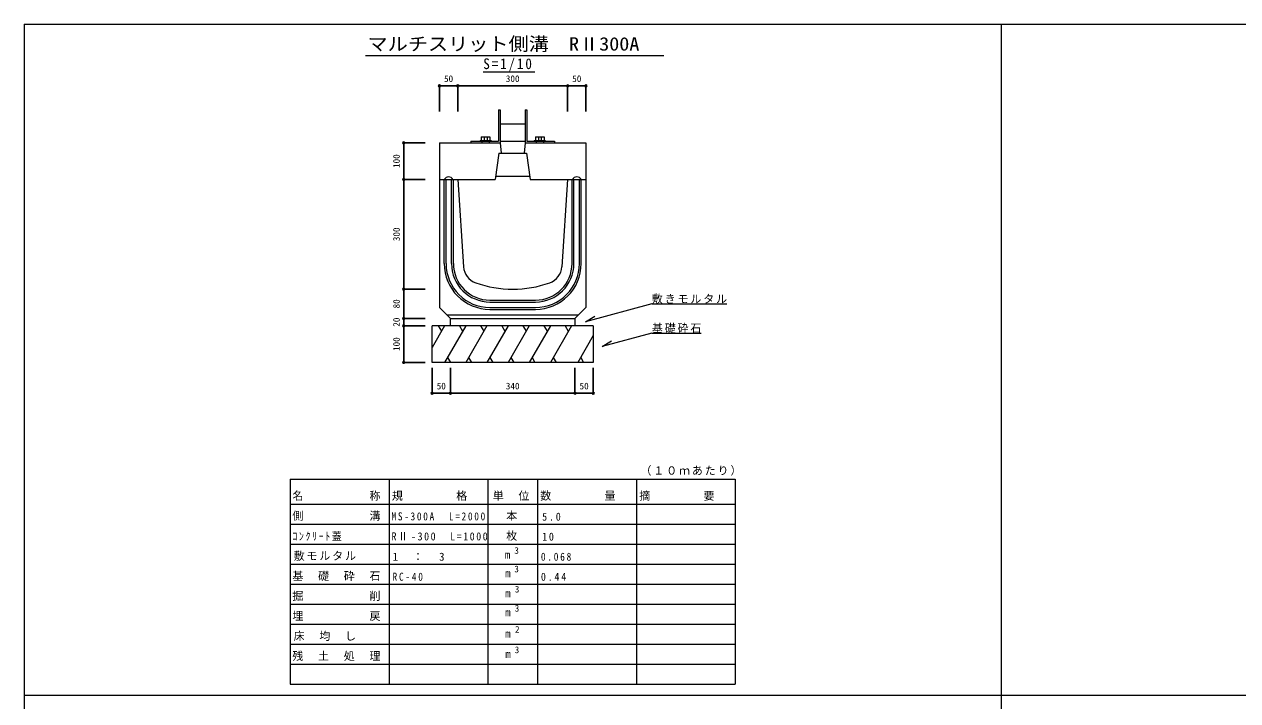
# Model space of a CAD drawing. Units: millimetres at full size, sheet at 1:10. Extents: x -3974 to 4026, y -1792 to 1875.
# Drawn here: x -3974 to -661, y 27 to 1875 of the extents above; entities that cross this region are included whole.
import ezdxf
from ezdxf.enums import TextEntityAlignment as Align

# ---------------------------------------------------------------- set-up
doc = ezdxf.new("R2010")
doc.units = ezdxf.units.MM
doc.header["$LTSCALE"] = 10
doc.header["$PDMODE"] = 32
doc.header["$PDSIZE"] = 5
doc.linetypes.add('DASHED2', pattern=[3, 2, -1])
doc.layers.add('0-0_通り芯', color=7, linetype='Continuous', lineweight=18)
doc.layers.add('0-1_躯体', color=4, linetype='Continuous')
doc.styles.add('ＭＳ ゴシック', font='')
doc.styles.get('ＭＳ ゴシック').set_extended_font_data('MS Gothic')

msp = doc.modelspace()

# ---------------------------------------------------------------- linework, layer by layer
at = {"layer": '0-0_通り芯', "color": 2}
for p, q in [((-3973.71, 1875.16), (-1329.25, 1875.16)), ((-3973.71, 1875.16), (-3973.71, -1791.51)), ((-1329.25, 1875.16), (4026.29, 1875.16)), ((-2678.88, 1641.26), (-2678.88, 1555.76)), ((-2678.88, 1641.26), (-2674.38, 1641.26)), ((-2606.38, 1641.26), (-2606.38, 1603.26)), ((-2606.38, 1641.26), (-2601.88, 1641.26)), ((-2601.88, 1641.26), (-2601.88, 1555.76)), ((-2674.38, 1603.26), (-2674.38, 1551.26)), ((-2606.38, 1603.26), (-2606.38, 1551.26)), ((-2729.38, 1557.76), (-2729.38, 1555.76)), ((-2729.38, 1557.76), (-2699.38, 1557.76)), ((-2726.38, 1567.76), (-2702.38, 1567.76)), ((-2726.38, 1567.76), (-2726.38, 1557.76)), ((-2718.38, 1567.76), (-2718.38, 1557.76)), ((-2710.38, 1567.76), (-2710.38, 1557.76)), ((-2702.38, 1567.76), (-2702.38, 1557.76)), ((-2699.38, 1557.76), (-2699.38, 1555.76)), ((-2581.38, 1557.76), (-2551.38, 1557.76)), ((-2581.38, 1557.76), (-2581.38, 1555.76)), ((-2578.38, 1567.76), (-2578.38, 1557.76)), ((-2578.38, 1567.76), (-2554.38, 1567.76)), ((-2570.38, 1567.76), (-2570.38, 1557.76)), ((-2562.38, 1567.76), (-2562.38, 1557.76)), ((-2554.38, 1567.76), (-2554.38, 1557.76)), ((-2551.38, 1557.76), (-2551.38, 1555.76)), ((-2754.38, 1555.76), (-2678.88, 1555.76)), ((-2754.38, 1555.76), (-2754.38, 1551.26)), ((-2724.38, 1555.76), (-2724.38, 1551.26)), ((-2724.38, 1551.26), (-2704.38, 1551.26)), ((-2704.38, 1555.76), (-2704.38, 1551.26)), ((-2674.38, 1555.76), (-2606.38, 1555.76)), ((-2605.38, 1551.26), (-2525.38, 1551.26)), ((-2601.88, 1555.76), (-2526.38, 1555.76)), ((-2576.38, 1555.76), (-2576.38, 1551.26)), ((-2556.38, 1555.76), (-2556.38, 1551.26)), ((-2526.38, 1555.76), (-2526.38, 1551.26))]:
    msp.add_line(p, q, dxfattribs=at)
at = {"layer": '0-0_通り芯', "color": 4}
for p, q in [((-1307.05, 1875.16), (-1307.05, -1791.51)), ((-3973.71, 41.83), (4026.29, 41.83))]:
    msp.add_line(p, q, dxfattribs=at)
at = {"layer": '0-0_通り芯'}
for p, q in [((-3042.21, 1790.16), (-2228.21, 1790.16)), ((-2720.82, 1745.44), (-2579.85, 1745.44)), ((-2260.61, 1111.04), (-2442.12, 1062.4)), ((-2260.61, 1111.04), (-2055.61, 1111.04)), ((-2810.38, 1051.26), (-2810.38, 1071.26)), ((-2470.38, 1071.26), (-2470.38, 1051.26)), ((-2442.12, 1062.4), (-2416.13, 1077.4)), ((-2826.33, 1051.26), (-2860.38, 992.29)), ((-2860.38, 951.26), (-2860.38, 1051.26)), ((-2420.38, 1051.26), (-2860.38, 1051.26)), ((-2843.63, 1051.26), (-2834.98, 1036.28)), ((-2768.6, 1051.26), (-2826.33, 951.26)), ((-2785.9, 1051.26), (-2777.25, 1036.28)), ((-2710.86, 1051.26), (-2768.6, 951.26)), ((-2728.16, 1051.26), (-2719.51, 1036.28)), ((-2653.13, 1051.26), (-2710.86, 951.26)), ((-2670.43, 1051.26), (-2661.78, 1036.28)), ((-2595.39, 1051.26), (-2653.13, 951.26)), ((-2612.69, 1051.26), (-2604.04, 1036.28)), ((-2537.66, 1051.26), (-2595.39, 951.26)), ((-2554.96, 1051.26), (-2546.31, 1036.28)), ((-2479.92, 1051.26), (-2537.66, 951.26)), ((-2497.22, 1051.26), (-2488.57, 1036.28)), ((-2420.38, 1051.26), (-2420.38, 951.26)), ((-2260.61, 1031.24), (-2125.61, 1031.24)), ((-2420.38, 1024.42), (-2462.62, 951.26)), ((-2818.41, 964.98), (-2810.49, 951.26)), ((-2760.68, 964.98), (-2752.76, 951.26)), ((-2702.94, 964.98), (-2695.02, 951.26)), ((-2645.21, 964.98), (-2637.29, 951.26)), ((-2587.47, 964.98), (-2579.55, 951.26)), ((-2529.74, 964.98), (-2521.82, 951.26)), ((-2454.7, 964.98), (-2446.78, 951.26)), ((-2420.38, 951.26), (-2860.38, 951.26)), ((-3247.88, 632.71), (-2032.88, 632.71)), ((-3247.88, 632.71), (-3247.88, 509.59)), ((-2977.88, 632.71), (-2977.88, 509.59)), ((-2707.88, 632.71), (-2707.88, 509.59)), ((-2572.88, 632.71), (-2572.88, 509.59)), ((-2302.88, 632.71), (-2302.88, 509.59)), ((-2032.88, 632.71), (-2032.88, 509.59)), ((-3247.88, 564.31), (-2032.88, 564.31)), ((-3247.88, 509.59), (-2032.88, 509.59)), ((-3247.88, 509.59), (-3247.88, 71.83)), ((-2977.88, 509.59), (-2977.88, 71.83)), ((-2707.88, 509.59), (-2707.88, 71.83)), ((-2572.88, 509.59), (-2572.88, 71.83)), ((-2302.88, 509.59), (-2302.88, 71.83)), ((-2032.88, 509.59), (-2032.88, 71.83)), ((-3247.88, 454.87), (-2032.88, 454.87)), ((-3247.88, 400.15), (-2032.88, 400.15)), ((-3247.88, 345.43), (-2032.88, 345.43)), ((-3247.88, 290.71), (-2032.88, 290.71)), ((-3247.88, 235.99), (-2032.88, 235.99)), ((-3247.88, 181.27), (-2032.88, 181.27)), ((-3247.88, 126.55), (-2032.88, 126.55)), ((-3247.88, 71.83), (-2032.88, 71.83)), ((-3162.38, 71.83), (-2253.38, 71.83))]:
    msp.add_line(p, q, dxfattribs=at)
at = {"layer": '0-0_通り芯', "color": 3}
for p, q in [((-2840.38, 1551.26), (-2674.38, 1551.26)), ((-2840.38, 1551.26), (-2840.38, 1451.26)), ((-2674.38, 1551.26), (-2671.88, 1523.26)), ((-2606.38, 1551.26), (-2608.88, 1523.26)), ((-2606.38, 1551.26), (-2440.38, 1551.26)), ((-2440.38, 1551.26), (-2440.38, 1451.26)), ((-2677.88, 1523.26), (-2688.38, 1451.26)), ((-2677.88, 1523.26), (-2602.88, 1523.26)), ((-2602.88, 1523.26), (-2592.38, 1451.26)), ((-2687.07, 1460.26), (-2593.7, 1460.26)), ((-2840.38, 1451.26), (-2688.38, 1451.26)), ((-2827.38, 1221.26), (-2827.38, 1451.26)), ((-2822.38, 1221.26), (-2822.38, 1451.26)), ((-2807.38, 1221.26), (-2807.38, 1451.26)), ((-2802.38, 1221.26), (-2802.38, 1451.26)), ((-2790.38, 1451.26), (-2774.47, 1212.54)), ((-2592.38, 1451.26), (-2440.38, 1451.26)), ((-2490.38, 1451.26), (-2506.3, 1212.54)), ((-2478.38, 1221.26), (-2478.38, 1451.26)), ((-2473.38, 1221.26), (-2473.38, 1451.26)), ((-2458.38, 1221.26), (-2458.38, 1451.26)), ((-2453.38, 1221.26), (-2453.38, 1451.26)), ((-2440.38, 1451.26), (-2440.38, 1101.26)), ((-2702.38, 1121.26), (-2578.38, 1121.26)), ((-2702.38, 1116.26), (-2578.38, 1116.26)), ((-2702.38, 1101.26), (-2578.38, 1101.26)), ((-2702.38, 1096.26), (-2578.38, 1096.26)), ((-2470.38, 1071.26), (-2440.38, 1101.26)), ((-2820.38, 1081.26), (-2460.38, 1081.26)), ((-2810.38, 1071.26), (-2470.38, 1071.26))]:
    msp.add_line(p, q, dxfattribs=at)
at = {"layer": '0-0_通り芯', "color": 2, "linetype": 'DASHED2'}
msp.add_line((-2755.38, 1551.26), (-2675.38, 1551.26), dxfattribs=at)
at = {"layer": '0-0_通り芯', "color": 2}
msp.add_lwpolyline([(-2674.38, 1641.26), (-2674.38, 1603.26), (-2606.38, 1603.26)], dxfattribs=at)
at = {"layer": '0-0_通り芯', "color": 3}
msp.add_lwpolyline([(-2840.38, 1451.26), (-2840.38, 1101.26), (-2810.38, 1071.26)], dxfattribs=at)
at = {"layer": '0-0_通り芯'}
msp.add_lwpolyline([(-2260.61, 1031.24), (-2396.49, 994.82), (-2370.51, 1009.82)], dxfattribs=at)
at = {"layer": '0-0_通り芯', "color": 3}
for centre, radius, start, end in [((-2815.38, 1444.66), 13.6, 29.03, 150.96999), ((-2465.38, 1444.66), 13.6, 29.03, 150.96999), ((-2702.38, 1221.26), 125, 180, 270), ((-2702.38, 1221.26), 120, 180, 270), ((-2702.38, 1221.26), 105, 180, 270), ((-2702.38, 1221.26), 100, 180, 270), ((-2724.58, 1215.87), 50, 183.81407, 250.31894), ((-2578.38, 1221.26), 100, 270, 0), ((-2578.38, 1221.26), 105, 270, 0), ((-2578.38, 1221.26), 120, 270, 0), ((-2578.38, 1221.26), 125, 270, 0), ((-2556.18, 1215.87), 50, 289.68105, 356.18591), ((-2640.38, 1451.26), 300, 250.31894, 289.68105)]:
    msp.add_arc(centre, radius, start, end, dxfattribs=at)
at = {"layer": '0-1_躯体', "color": 7}
for p, q in [((-2840.38, 1706.74), (-2790.38, 1706.74)), ((-2790.38, 1706.74), (-2490.38, 1706.74)), ((-2490.38, 1706.74), (-2440.38, 1706.74)), ((-2938.02, 1451.26), (-2938.02, 1551.26)), ((-2938.02, 1151.26), (-2938.02, 1451.26)), ((-2938.02, 1071.26), (-2938.02, 1151.26)), ((-2938.02, 1051.26), (-2938.02, 1071.26)), ((-2938.02, 951.26), (-2938.02, 1051.26)), ((-2860.38, 866.98), (-2810.38, 866.98)), ((-2810.38, 866.98), (-2470.38, 866.98)), ((-2470.38, 866.98), (-2420.38, 866.98))]:
    msp.add_line(p, q, dxfattribs=at)
at = {"layer": '0-1_躯体'}
for p, q in [((-2840.38, 1706.74), (-2840.38, 1637.1)), ((-2790.38, 1706.74), (-2790.38, 1637.1)), ((-2490.38, 1706.74), (-2490.38, 1637.1)), ((-2440.38, 1706.74), (-2440.38, 1637.1)), ((-2938.02, 1551.26), (-2879.12, 1551.26)), ((-2938.02, 1451.26), (-2879.12, 1451.26)), ((-2938.02, 1451.26), (-2879.12, 1451.26)), ((-2938.02, 1151.26), (-2879.12, 1151.26)), ((-2938.02, 1071.26), (-2879.12, 1071.26)), ((-2938.02, 1071.26), (-2879.12, 1071.26)), ((-2938.02, 1051.26), (-2879.12, 1051.26)), ((-2938.02, 951.26), (-2879.12, 951.26)), ((-2860.38, 866.98), (-2860.38, 936.21)), ((-2810.38, 866.98), (-2810.38, 936.21)), ((-2470.38, 866.98), (-2470.38, 936.21)), ((-2420.38, 866.98), (-2420.38, 936.21))]:
    msp.add_line(p, q, dxfattribs=at)
for p in [(-2840.38, 1706.74), (-2790.38, 1706.74), (-2490.38, 1706.74), (-2440.38, 1706.74), (-2938.02, 1551.26), (-2938.02, 1451.26), (-2938.02, 1151.26), (-2938.02, 1071.26), (-2938.02, 1051.26), (-2938.02, 951.26), (-2860.38, 866.98), (-2810.38, 866.98), (-2470.38, 866.98), (-2420.38, 866.98)]:
    msp.add_point(p, dxfattribs=at)

# ---------------------------------------------------------------- texts
at = {"layer": '0-0_通り芯', "color": 3, "style": 'ＭＳ ゴシック', "width": 1.1}
msp.add_text('マルチスリット側溝\u3000RⅡ300A', height=36.66, dxfattribs=at).set_placement((-3036.8, 1792.18), align=Align.BOTTOM_LEFT)
at = {"layer": '0-0_通り芯', "style": 'ＭＳ ゴシック'}
for p in [(-2661.96, 408.4), (-2661.06, 357.79), (-2661.06, 303.07), (-2661.06, 251.08), (-2660.97, 192.94), (-2660.79, 136.86)]:
    msp.add_text('m', height=21.99, dxfattribs=at).set_placement(p, align=Align.BOTTOM_LEFT)
at = {"layer": '0-0_通り芯', "color": 4, "style": 'ＭＳ ゴシック'}
for s, p in [('3', (-2635.86, 422.77)), ('3', (-2635.86, 372.15)), ('3', (-2634.69, 317.09)), ('3', (-2634.96, 264.83)), ('2', (-2634.06, 207.31)), ('3', (-2634.96, 151.22))]:
    msp.add_text(s, height=18.33, dxfattribs=at).set_placement(p, align=Align.BOTTOM_LEFT)
at = {"layer": '0-0_通り芯', "attachment_point": 7, "style": 'ＭＳ ゴシック'}
for s, insert, char_height in [('\\T1.28;\\W0.9;S=1/10', (-2720.82, 1745.44), 29.33), ('\\T1.17;敷きモルタル', (-2260.61, 1111.04), 21.99), ('\\T1.17;基礎砕石', (-2260.61, 1031.24), 21.99), ('\\T1.17;（１０ｍあたり）', (-2291.63, 641.65), 21.99), ('\\T1.17;名\u3000\u3000\u3000\u3000\u3000称', (-3241.88, 573.25), 21.99), ('\\T1.17;規\u3000\u3000\u3000\u3000格', (-2970.13, 573.25), 21.99), ('\\T1.17;単\u3000位', (-2694.88, 573.25), 21.99), ('\\T1.17;数\u3000\u3000\u3000\u3000量', (-2565.13, 573.25), 21.99), ('\\T1.17;摘\u3000\u3000\u3000\u3000要', (-2295.13, 573.25), 21.99), ('\\T1.17;側\u3000\u3000\u3000\u3000\u3000溝', (-3241.88, 518.53), 21.99), ('\\T1.36;\\W0.85;MS-300A\u3000L=2000', (-2971.13, 519.32), 21.99), ('\\T1.17;\u3000本', (-2693.13, 518.53), 21.99), ('\\T1.38;\\W0.9;5.0', (-2559.88, 518.53), 21.99), ('\\T1.33;\\W0.9;ｺﾝｸﾘｰﾄ蓋', (-3241.88, 463.81), 21.99), ('\\T1.32;\\W0.9;RⅡ-300\u3000L=1000', (-2971.13, 464.6), 21.99), ('\\T1.17;\u3000枚', (-2693.13, 463.81), 21.99), ('\\T1.36;\\W0.9;10', (-2559.88, 463.81), 21.99), ('\\T1.17;敷モルタル', (-3238.38, 409.09), 21.99), ('\\T1.21;1\u3000：\u30003', (-2968.38, 409.09), 21.99), ('\\T1.38;\\W0.85;0.068', (-2563.38, 409.09), 21.99), ('\\T1.17;基\u3000礎\u3000砕\u3000石', (-3241.88, 354.37), 21.99), ('\\T1.38;\\W0.85;RC-40', (-2968.38, 354.37), 21.99), ('\\T1.38;\\W0.9;0.44', (-2563.38, 354.37), 21.99), ('\\T1.17;掘\u3000\u3000\u3000\u3000\u3000削', (-3241.88, 299.65), 21.99), ('\\T1.17;埋\u3000\u3000\u3000\u3000\u3000戻', (-3241.88, 244.93), 21.99), ('\\T1.17;床\u3000均\u3000し', (-3238.38, 190.21), 21.99), ('\\T1.17;残\u3000土\u3000処\u3000理', (-3241.88, 135.49), 21.99)]:
    msp.add_mtext(s, dxfattribs=dict(at, insert=insert, char_height=char_height))
at = {"layer": '0-1_躯体', "style": 'ＭＳ ゴシック'}
for s, p in [('50', (-2827.88, 1711.74)), ('300', (-2659.13, 1711.74)), ('50', (-2477.88, 1711.74)), ('50', (-2847.88, 871.98)), ('340', (-2659.13, 871.98)), ('50', (-2457.88, 871.98))]:
    msp.add_text(s, height=18.33, dxfattribs=at).set_placement(p, align=Align.BOTTOM_LEFT)
for s, p in [('100', (-2943.02, 1482.51)), ('300', (-2943.02, 1282.51)), ('80', (-2943.02, 1098.76)), ('20', (-2943.02, 1048.76)), ('100', (-2943.02, 982.51))]:
    msp.add_text(s, height=18.33, rotation=90, dxfattribs=at).set_placement(p, align=Align.BOTTOM_LEFT)

doc.saveas('drawing.dxf')
